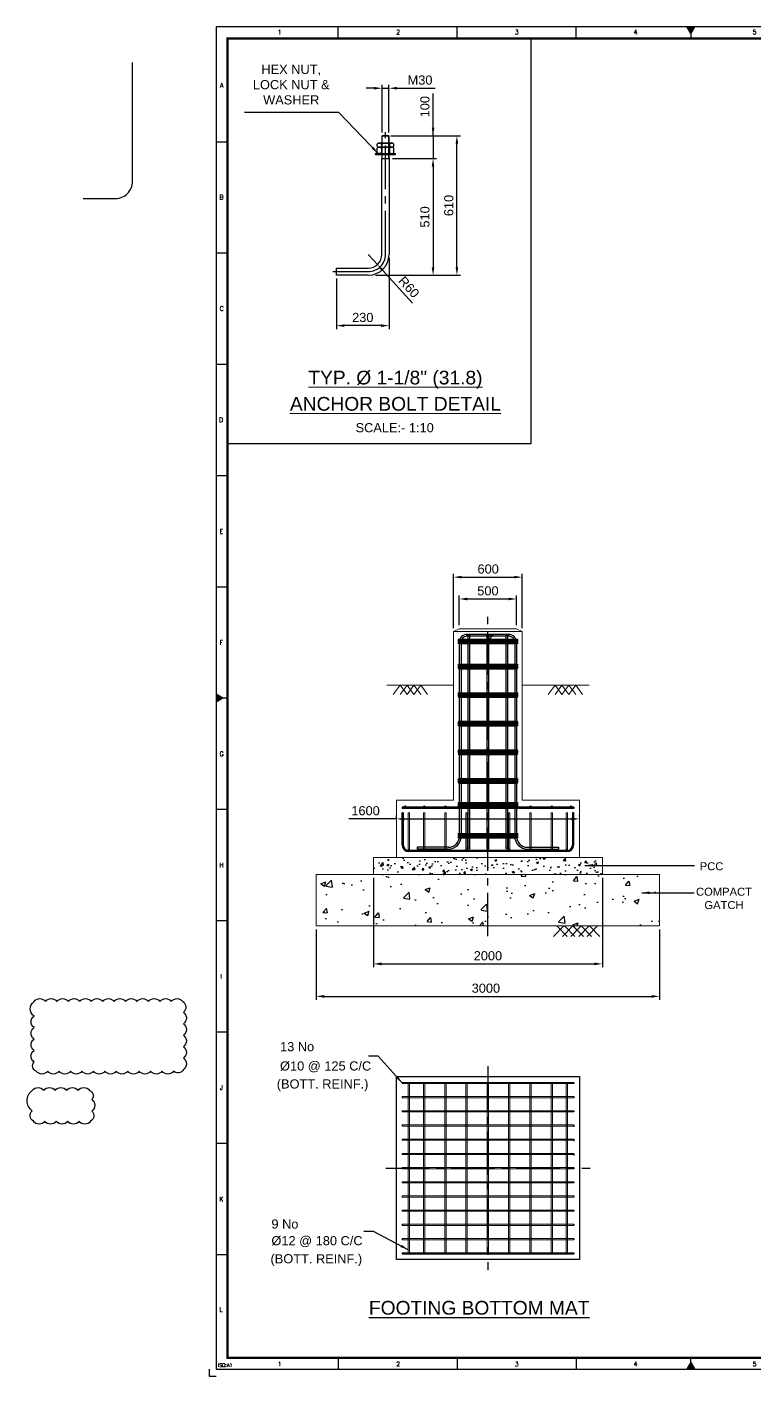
# Model space of a CAD drawing. Header units: millimetres. Extents: x -1055 to 11244, y -20673 to 2560.
# Drawn here: x 855 to 1173, y 1149 to 1739 of the extents above; entities that cross this region are included whole.
import ezdxf
from ezdxf.enums import TextEntityAlignment as Align

# ---------------------------------------------------------------- set-up
doc = ezdxf.new("R2010")
doc.units = ezdxf.units.MM
doc.linetypes.add('CENTER2', pattern=[28.575, 19.05, -3.175, 3.175, -3.175])
doc.layers.add('BORDER', color=6, linetype='Continuous')
doc.layers.add('TEXT', color=7, linetype='Continuous', lineweight=13)
doc.styles.add('ROMANS', font='romans.shx', dxfattribs={"width": 0.8})
doc.styles.get("Standard").update_dxf_attribs({"font": 'arial.ttf'})
doc.styles.add('STYLE2', font='arial.ttf', dxfattribs={"width": 1.1})
doc.dimstyles.new('ISO-25', dxfattribs={"dimtxt": 4, "dimasz": 3.5, "dimexe": 1.5, "dimexo": 1.5, "dimgap": 1.5, "dimtad": 1, "dimtxsty": 'Standard', "dimcen": 0, "dimadec": 0, "dimazin": 0, "dimtfac": 1, "dimtmove": 0, "dimatfit": 3, "dimfxl": 1, "dimarcsym": 0})

# ---------------------------------------------------------------- blocks, each defined once
blk = doc.blocks.new('*D27738')
at = {"color": 0, "lineweight": -2}
for p, q in [((1043.84, 1477.17), (1043.84, 1490.17)), ((1047.34, 1488.67), (1065.34, 1488.67)), ((1068.84, 1477.17), (1068.84, 1490.17))]:
    blk.add_line(p, q, dxfattribs=at)
at = {"color": 0}
for points in [[(1047.34, 1489.25), (1047.34, 1488.09), (1043.84, 1488.67)], [(1065.34, 1488.09), (1065.34, 1489.25), (1068.84, 1488.67)]]:
    blk.add_solid(points, dxfattribs=at)
at = {"layer": 'Defpoints', "color": 0}
for p in [(1068.84, 1488.67), (1043.84, 1475.67), (1068.84, 1475.67)]:
    blk.add_point(p, dxfattribs=at)
at = {"color": 0, "insert": (1056.34, 1492.21), "char_height": 4, "attachment_point": 5}
blk.add_mtext('500', dxfattribs=at)
blk = doc.blocks.new('*D27739')
at = {"color": 0, "lineweight": -2}
for p, q in [((1016.34, 1392.49), (995.59, 1392.49)), ((1016.34, 1393.01), (1016.34, 1393.99)), ((1019.84, 1392.49), (1092.84, 1392.49)), ((1096.34, 1393.57), (1096.34, 1393.99))]:
    blk.add_line(p, q, dxfattribs=at)
at = {"color": 0}
for points in [[(1019.84, 1393.08), (1019.84, 1391.91), (1016.34, 1392.49)], [(1092.84, 1391.91), (1092.84, 1393.08), (1096.34, 1392.49)]]:
    blk.add_solid(points, dxfattribs=at)
at = {"layer": 'Defpoints', "color": 0}
for p in [(1096.34, 1392.49), (1016.34, 1391.51), (1096.34, 1392.07)]:
    blk.add_point(p, dxfattribs=at)
at = {"color": 0, "insert": (1002.87, 1396.04), "char_height": 4, "attachment_point": 5}
blk.add_mtext('1600', dxfattribs=at)
blk = doc.blocks.new('*D27740')
at = {"color": 0, "lineweight": -2}
for p, q in [((981.34, 1344.17), (981.34, 1313.38)), ((1131.34, 1344.17), (1131.34, 1313.38)), ((984.84, 1314.88), (1127.84, 1314.88))]:
    blk.add_line(p, q, dxfattribs=at)
at = {"color": 0}
for points in [[(984.84, 1315.47), (984.84, 1314.3), (981.34, 1314.88)], [(1127.84, 1314.3), (1127.84, 1315.47), (1131.34, 1314.88)]]:
    blk.add_solid(points, dxfattribs=at)
at = {"layer": 'Defpoints', "color": 0}
for p in [(981.34, 1345.67), (1131.34, 1345.67), (1131.34, 1314.88)]:
    blk.add_point(p, dxfattribs=at)
at = {"color": 0, "insert": (1055.46, 1318.43), "char_height": 4, "attachment_point": 5}
blk.add_mtext('3000', dxfattribs=at)
blk = doc.blocks.new('*D27741')
at = {"color": 0, "lineweight": -2}
for p, q in [((1006.34, 1366.67), (1006.34, 1327.58)), ((1106.34, 1366.67), (1106.34, 1327.58)), ((1009.84, 1329.08), (1102.84, 1329.08))]:
    blk.add_line(p, q, dxfattribs=at)
at = {"color": 0}
for points in [[(1009.84, 1329.67), (1009.84, 1328.5), (1006.34, 1329.08)], [(1102.84, 1328.5), (1102.84, 1329.67), (1106.34, 1329.08)]]:
    blk.add_solid(points, dxfattribs=at)
at = {"layer": 'Defpoints', "color": 0}
for p in [(1006.34, 1368.17), (1106.34, 1368.17), (1106.34, 1329.08)]:
    blk.add_point(p, dxfattribs=at)
at = {"color": 0, "insert": (1056.34, 1332.62), "char_height": 4, "attachment_point": 5}
blk.add_mtext('2000', dxfattribs=at)
blk = doc.blocks.new('*D27742')
at = {"color": 0, "lineweight": -2}
for p, q in [((1041.34, 1475.92), (1041.34, 1499.73)), ((1071.34, 1475.94), (1071.34, 1499.73)), ((1044.84, 1498.23), (1067.84, 1498.23))]:
    blk.add_line(p, q, dxfattribs=at)
at = {"color": 0}
for points in [[(1044.84, 1498.81), (1044.84, 1497.65), (1041.34, 1498.23)], [(1067.84, 1497.65), (1067.84, 1498.81), (1071.34, 1498.23)]]:
    blk.add_solid(points, dxfattribs=at)
at = {"layer": 'Defpoints', "color": 0}
for p in [(1071.34, 1498.23), (1041.34, 1474.42), (1071.34, 1474.44)]:
    blk.add_point(p, dxfattribs=at)
at = {"color": 0, "insert": (1056.45, 1501.77), "char_height": 4, "attachment_point": 5}
blk.add_mtext('600', dxfattribs=at)
blk = doc.blocks.new('A1B')
at = {"layer": 'BORDER', "color": 1}
for p, q in [((56.44, 585), (56.44, 590)), ((56.44, 585), (56.44, 590)), ((108.38, 585), (108.38, 590)), ((108.38, 585), (108.38, 590)), ((160.31, 585), (160.31, 590)), ((160.31, 585), (160.31, 590)), ((3, 539.83), (8, 539.83)), ((3, 491.17), (8, 491.17)), ((3, 442.5), (8, 442.5)), ((3, 393.84), (8, 393.84)), ((3, 345.17), (8, 345.17)), ((3, 247.84), (8, 247.84)), ((3, 199.17), (8, 199.17)), ((3, 150.51), (8, 150.51)), ((3, 101.84), (8, 101.84)), ((3, 53.17), (8, 53.17)), ((56.44, 8), (56.44, 3)), ((108.38, 8), (108.38, 3)), ((160.31, 8), (160.31, 3))]:
    blk.add_line(p, q, dxfattribs=at)
at = {"layer": 'BORDER'}
for p, q in [((210.5, 587), (208.77, 590)), ((210.5, 590), (210.5, 585)), ((210.5, 587), (212.23, 590)), ((210.5, 588), (210.5, 585)), ((210.5, 588), (210.5, 585)), ((6, 296.5), (3, 298.23)), ((8, 296.5), (3, 296.5)), ((6, 296.5), (3, 294.77)), ((210.5, 6), (208.77, 3)), ((210.5, 5), (210.5, 8)), ((210.5, 5), (210.5, 8)), ((210.5, 3), (210.5, 8)), ((210.5, 6), (212.23, 3))]:
    blk.add_line(p, q, dxfattribs=at)
blk.add_lwpolyline([(837, 3), (837, 590), (3, 590), (3, 3)], close=True, dxfattribs=at)
at = {"layer": 'BORDER', "const_width": 1}
blk.add_lwpolyline([(8, 8), (832, 8), (832, 585), (8, 585)], close=True, dxfattribs=at)
at = {"layer": 'BORDER', "color": 1}
blk.add_lwpolyline([(0, 3), (0, 0), (3, 0)], dxfattribs=at)
at = {"layer": 'BORDER'}
for points in [[(212.23, 590), (208.77, 590), (210.5, 587)], [(3, 298.23), (3, 294.77), (6, 296.5)], [(212.23, 3), (208.77, 3), (210.5, 6)]]:
    blk.add_solid(points, dxfattribs=at)
at = {"layer": 'BORDER', "color": 1, "style": 'ROMANS'}
for s, height, p in [('1', 2, (30.81, 586.75)), ('2', 2, (82.56, 586.75)), ('3', 2, (134.41, 586.75)), ('4', 2, (186.37, 586.75)), ('5', 2, (238.32, 586.75)), ('A', 2, (5.48, 563.52)), ('B', 2, (5.35, 514.55)), ('C', 2, (5.49, 465.84)), ('D', 2, (5.25, 417.17)), ('E', 2, (5.39, 368.4)), ('F', 2, (5.34, 319.81)), ('G', 2, (5.44, 271.07)), ('H', 2, (5.43, 222.46)), ('I', 2, (5.31, 173.82)), ('J', 2, (5.33, 125.23)), ('K', 2, (5.38, 76.36)), ('L', 2, (5.2, 28.07)), ('1', 2, (30.81, 4.25)), ('2', 2, (82.56, 4.25)), ('3', 2, (134.41, 4.25)), ('4', 2, (186.37, 4.25)), ('5', 2, (238.32, 4.25)), ('ISO:A1', 1.5, (7.03, 4))]:
    blk.add_text(s, height=height, dxfattribs=at).set_placement(p, align=Align.CENTER)
blk = doc.blocks.new('*D28646')
at = {"color": 0, "lineweight": -2}
for p, q in [((1032.37, 1691.26), (1032.37, 1709.71)), ((1032.37, 1694.76), (1032.37, 1698.26)), ((1013.93, 1691.26), (1033.87, 1691.26)), ((1032.37, 1691.26), (1032.37, 1681.27)), ((1014.65, 1681.27), (1033.87, 1681.27)), ((1032.37, 1677.77), (1032.37, 1674.27))]:
    blk.add_line(p, q, dxfattribs=at)
at = {"color": 0}
for points in [[(1031.78, 1694.76), (1032.95, 1694.76), (1032.37, 1691.26)], [(1032.95, 1677.77), (1031.78, 1677.77), (1032.37, 1681.27)]]:
    blk.add_solid(points, dxfattribs=at)
at = {"layer": 'Defpoints', "color": 0}
for p in [(1012.43, 1691.26), (1013.15, 1681.27), (1032.37, 1681.27)]:
    blk.add_point(p, dxfattribs=at)
at = {"color": 0, "insert": (1028.82, 1703.99), "char_height": 4, "attachment_point": 5, "rotation": 90}
blk.add_mtext('100', dxfattribs=at)
blk = doc.blocks.new('*D28647')
at = {"color": 0, "lineweight": -2}
for p, q in [((1025.22, 1691.26), (1044.3, 1691.26)), ((1042.8, 1633.77), (1042.8, 1687.76)), ((1007.25, 1630.27), (1044.3, 1630.27))]:
    blk.add_line(p, q, dxfattribs=at)
at = {"color": 0}
for points in [[(1043.38, 1687.76), (1042.21, 1687.76), (1042.8, 1691.26)], [(1042.21, 1633.77), (1043.38, 1633.77), (1042.8, 1630.27)]]:
    blk.add_solid(points, dxfattribs=at)
at = {"layer": 'Defpoints', "color": 0}
for p in [(1023.72, 1691.26), (1042.8, 1691.26), (1005.75, 1630.27)]:
    blk.add_point(p, dxfattribs=at)
at = {"color": 0, "insert": (1039.25, 1660.76), "char_height": 4, "attachment_point": 5, "rotation": 90}
blk.add_mtext('610', dxfattribs=at)
blk = doc.blocks.new('*D28648')
at = {"color": 0, "lineweight": -2}
for p, q in [((1014.65, 1681.27), (1033.87, 1681.27)), ((1032.37, 1677.77), (1032.37, 1633.77)), ((1007.25, 1630.27), (1033.87, 1630.27))]:
    blk.add_line(p, q, dxfattribs=at)
at = {"color": 0}
for points in [[(1032.95, 1677.77), (1031.78, 1677.77), (1032.37, 1681.27)], [(1031.78, 1633.77), (1032.95, 1633.77), (1032.37, 1630.27)]]:
    blk.add_solid(points, dxfattribs=at)
at = {"layer": 'Defpoints', "color": 0}
for p in [(1013.15, 1681.27), (1005.75, 1630.27), (1032.37, 1630.27)]:
    blk.add_point(p, dxfattribs=at)
at = {"color": 0, "insert": (1028.82, 1655.77), "char_height": 4, "attachment_point": 5, "rotation": 90}
blk.add_mtext('510', dxfattribs=at)
blk = doc.blocks.new('*D28649')
at = {"color": 0, "lineweight": -2}
for p, q in [((1006.59, 1712.06), (1003.09, 1712.06)), ((1010.09, 1692.67), (1010.09, 1713.56)), ((1010.09, 1712.06), (1013.09, 1712.06)), ((1013.09, 1692.67), (1013.09, 1713.56)), ((1016.59, 1712.06), (1033.28, 1712.06))]:
    blk.add_line(p, q, dxfattribs=at)
at = {"color": 0}
for points in [[(1006.59, 1711.47), (1006.59, 1712.64), (1010.09, 1712.06)], [(1016.59, 1712.64), (1016.59, 1711.47), (1013.09, 1712.06)]]:
    blk.add_solid(points, dxfattribs=at)
at = {"layer": 'Defpoints', "color": 0}
for p in [(1013.09, 1712.06), (1010.09, 1691.17), (1013.09, 1691.17)]:
    blk.add_point(p, dxfattribs=at)
at = {"color": 0, "insert": (1026.68, 1715.6), "char_height": 4, "attachment_point": 5}
blk.add_mtext('M30', dxfattribs=at)
blk = doc.blocks.new('*D28650')
at = {"color": 0, "lineweight": -2}
for p, q in [((1013.15, 1637.89), (1013.15, 1606.73)), ((990.15, 1628.83), (990.15, 1606.73)), ((1009.65, 1608.23), (993.65, 1608.23))]:
    blk.add_line(p, q, dxfattribs=at)
at = {"color": 0}
for points in [[(993.65, 1608.81), (993.65, 1607.64), (990.15, 1608.23)], [(1009.65, 1607.64), (1009.65, 1608.81), (1013.15, 1608.23)]]:
    blk.add_solid(points, dxfattribs=at)
at = {"layer": 'Defpoints', "color": 0}
for p in [(1013.15, 1639.39), (990.15, 1630.33), (990.15, 1608.23)]:
    blk.add_point(p, dxfattribs=at)
at = {"color": 0, "insert": (1001.65, 1611.77), "char_height": 4, "attachment_point": 5}
blk.add_mtext('230', dxfattribs=at)
blk = doc.blocks.new('*D28651')
at = {"color": 0, "lineweight": -2}
for p, q in [((1004.03, 1639.39), (1008.06, 1634.95)), ((1010.42, 1632.36), (1023.42, 1618.08))]:
    blk.add_line(p, q, dxfattribs=at)
at = {"color": 0}
blk.add_solid([(1010.85, 1632.76), (1009.99, 1631.97), (1008.06, 1634.95)], dxfattribs=at)
at = {"layer": 'Defpoints', "color": 0}
for p in [(1004.03, 1639.39), (1008.06, 1634.95)]:
    blk.add_point(p, dxfattribs=at)
at = {"color": 0, "insert": (1021.81, 1625.1), "char_height": 4, "attachment_point": 5, "rotation": 312.29808}
blk.add_mtext('R60', dxfattribs=at)

msp = doc.modelspace()

# ---------------------------------------------------------------- hatches: boundary and pattern name
h = msp.add_hatch()
h.set_pattern_fill('AR-CONC', color=256, scale=0.05)
h.set_pattern_definition([(50, (899.4356, 1287.506), (9.10923, -0.79695), [0.9525, -10.4775]), (355, (899.436, 1287.506), (-1.76214, 9.55283), [0.762, -8.382]), (100.451, (900.195, 1287.439), (7.34713, 8.75583), [0.8095, -8.9045]), (46.184, (899.436, 1290.046), (13.55395, -2.1021), [1.42875, -15.71625]), (96.6356, (900.565, 1289.87), (11.8702, 12.3713), [1.21425, -13.35675]), (351.184, (899.436, 1290.046), (11.8702, 12.37126), [1.143, -12.573]), (21, (900.7056, 1289.411), (7.58074, -5.11328), [0.9525, -10.4775]), (326, (900.706, 1289.411), (3.0901, 9.2094), [0.762, -8.382]), (71.4514, (901.337, 1288.985), (10.67082, 4.09614), [0.8095, -8.9045]), (37.5, (899.4356, 1287.5058), (0.15443, 4.22775), [0, -8.2804, 0, -8.509, 0, -8.41375]), (7.5, (899.4356, 1287.506), (3.34098, 5.00903), [0, -4.8514, 0, -8.0899, 0, -3.20675]), (327.5, (896.6035, 1287.5058), (6.77953, -0.286437), [0, -3.175, 0, -9.906, 0, -13.1445]), (317.5, (895.3335, 1287.506), (7.40646, 1.27132), [0, -4.1275, 0, -6.5786, 0, -9.3345])])
h.paths.add_polyline_path([(1006.344213, 1375.669372), (1106.344213, 1375.669372), (1106.344213, 1368.169372), (1006.344213, 1368.169372)])
at = {"transparency": 33554687}
h = msp.add_hatch(dxfattribs=at)
h.set_pattern_fill('AR-CONC', color=256, scale=0.125)
h.set_pattern_definition([(50, (30862.94, -4058.627), (22.773084, -1.992386), [2.38125, -26.19375]), (355, (30862.94, -4058.627), (-4.405428, 23.882106), [1.905, -20.955073]), (100.451445, (30864.838, -4058.793), (18.367656, 21.889719), [2.023751, -22.26128]), (46.1842, (30862.94, -4052.277), (33.88488, -5.25529), [3.571875, -39.29063]), (96.63556, (30865.764, -4052.715), (29.675517, 30.928266), [3.035628, -33.39195]), (351.18415, (30862.94, -4052.277), (29.675517, 30.928266), [2.857496, -31.432466]), (21, (30866.115, -4053.864), (18.951799, -12.78315), [2.38125, -26.19375]), (326, (30866.115, -4053.864), (7.725254, 23.023496), [1.905, -20.955]), (71.451445, (30867.694, -4054.93), (26.677052, 10.240346), [2.023751, -22.261242]), (37.5, (30862.94, -4058.627), (0.3860754, 10.5693799), [0, -20.701, 0, -21.2725, 0, -21.034375]), (7.5, (30862.94, -4058.627), (8.352458, 12.522572), [0, -12.1285, 0, -20.22475, 0, -8.016875]), (327.5, (30855.86, -4058.627), (16.9488244, -0.716093), [0, -7.9375, 0, -24.765, 0, -32.86125]), (317.5, (30852.685, -4058.627), (18.516148, 3.1783114), [0, -10.31875, 0, -16.4465, 0, -23.33625])])
h.paths.add_polyline_path([(1131.344213, 1345.669372), (1131.344213, 1368.169372), (1106.344213, 1368.169372), (1056.344213, 1368.169372), (1056.344213, 1345.669372)])
h.paths.add_polyline_path([(1056.344213, 1345.669372), (1056.344213, 1368.169372), (1006.344213, 1368.169372), (981.344213, 1368.169372), (981.344213, 1345.669372)])

# ---------------------------------------------------------------- linework, layer by layer
for p, q in [((1008.01004, 1687.634711), (1008.377803, 1688.051973)), ((1008.01004, 1686.729536), (1008.01004, 1687.634711)), ((1014.800626, 1688.051973), (1008.377803, 1688.051973)), ((1008.377803, 1688.051973), (1009.600844, 1688.051973)), ((1009.600844, 1688.051973), (1008.377803, 1688.051973)), ((1009.875744, 1687.634711), (1009.600844, 1688.051973)), ((1009.875744, 1687.634711), (1010.021342, 1688.051973)), ((1009.875744, 1687.634711), (1009.875744, 1686.729536)), ((1010.021342, 1688.051973), (1013.157086, 1688.051973)), ((1010.193173, 1691.266399), (1010.089214, 1691.172258)), ((1010.089214, 1681.266399), (1010.089214, 1691.172258)), ((1013.089214, 1691.172258), (1010.089214, 1691.172258)), ((1010.193173, 1681.266399), (1010.193173, 1691.266399)), ((1010.193173, 1691.266399), (1012.985255, 1691.266399)), ((1010.193173, 1691.266399), (1012.985255, 1691.266399)), ((1012.985255, 1681.266399), (1012.985255, 1691.266399)), ((1012.985255, 1691.266399), (1013.089214, 1691.172258)), ((1013.089214, 1691.172258), (1013.089214, 1681.266399)), ((1013.302685, 1687.634711), (1013.157086, 1688.051973)), ((1013.302685, 1687.634711), (1013.577584, 1688.051973)), ((1013.302685, 1687.634711), (1013.302685, 1686.729536)), ((1013.577584, 1688.051973), (1014.800626, 1688.051973)), ((1015.168389, 1687.634711), (1014.800626, 1688.051973)), ((1015.168389, 1686.729536), (1015.168389, 1687.634711)), ((1007.255203, 1683.045031), (1007.255203, 1683.463682)), ((1007.255203, 1683.463682), (1015.923225, 1683.463682)), ((1009.600844, 1683.463682), (1007.255203, 1683.463682)), ((1007.255203, 1683.463682), (1009.600844, 1683.463682)), ((1007.255203, 1683.045031), (1015.923225, 1683.045031)), ((1008.01004, 1686.729536), (1008.377803, 1686.312274)), ((1008.01004, 1685.895012), (1008.377803, 1686.312274)), ((1008.01004, 1683.880944), (1008.01004, 1685.895012)), ((1008.01004, 1683.880944), (1008.377803, 1683.463682)), ((1014.800626, 1686.312274), (1008.377803, 1686.312274)), ((1009.600844, 1686.312274), (1008.377803, 1686.312274)), ((1008.377803, 1686.312274), (1009.600844, 1686.312274)), ((1009.875744, 1686.729536), (1009.600844, 1686.312274)), ((1009.875744, 1685.895012), (1009.600844, 1686.312274)), ((1009.875744, 1683.880944), (1009.600844, 1683.463682)), ((1009.875744, 1686.729536), (1010.021342, 1686.312274)), ((1009.875744, 1685.895012), (1010.021342, 1686.312274)), ((1009.875744, 1685.895012), (1009.875744, 1683.880944)), ((1009.875744, 1683.880944), (1010.021342, 1683.463682)), ((1010.021342, 1686.312274), (1013.157086, 1686.312274)), ((1010.021342, 1686.312274), (1013.157086, 1686.312274)), ((1010.021342, 1683.463682), (1013.157086, 1683.463682)), ((1013.302685, 1686.729536), (1013.157086, 1686.312274)), ((1013.302685, 1685.895012), (1013.157086, 1686.312274)), ((1013.302685, 1683.880944), (1013.157086, 1683.463682)), ((1013.302685, 1686.729536), (1013.577584, 1686.312274)), ((1013.302685, 1685.895012), (1013.577584, 1686.312274)), ((1013.302685, 1685.895012), (1013.302685, 1683.880944)), ((1013.302685, 1683.880944), (1013.577584, 1683.463682)), ((1013.577584, 1686.312274), (1014.800626, 1686.312274)), ((1013.577584, 1686.312274), (1014.800626, 1686.312274)), ((1013.577584, 1683.463682), (1014.800626, 1683.463682)), ((1015.168389, 1686.729536), (1014.800626, 1686.312274)), ((1015.168389, 1685.895012), (1014.800626, 1686.312274)), ((1015.168389, 1683.880944), (1014.800626, 1683.463682)), ((1015.168389, 1683.880944), (1015.168389, 1685.895012)), ((1015.923225, 1683.045031), (1015.923225, 1683.463682)), ((1010.026714, 1681.266399), (1013.151714, 1681.266399)), ((1010.026714, 1639.391399), (1010.026714, 1681.266399)), ((1013.151714, 1681.266399), (1013.151714, 1639.391399)), ((990.151714, 1630.266399), (990.151714, 1633.391399)), ((990.151714, 1633.391399), (1004.026714, 1633.391399)), ((1004.026714, 1630.266399), (990.151714, 1630.266399)), ((1043.594213, 1471.169372), (1069.094213, 1471.169372)), ((1043.594213, 1470.669372), (1069.094213, 1470.669372)), ((1043.594213, 1470.669372), (1069.094213, 1470.669372)), ((1043.594213, 1470.169372), (1069.094213, 1470.169372)), ((1043.594213, 1470.169372), (1069.094213, 1470.169372)), ((1043.594213, 1469.669372), (1069.094213, 1469.669372)), ((1043.594213, 1469.669372), (1069.094213, 1469.669372)), ((1043.594213, 1469.169372), (1069.094213, 1469.169372)), ((1043.844213, 1469.869372), (1043.844213, 1384.869372)), ((1044.644213, 1469.869372), (1044.644213, 1384.869372)), ((1065.544213, 1473.169372), (1047.144213, 1473.169372)), ((1047.144213, 1472.369372), (1047.144213, 1473.169372)), ((1065.544213, 1472.369372), (1047.144213, 1472.369372)), ((1047.644213, 1473.169372), (1048.444213, 1473.169372)), ((1047.644213, 1379.669372), (1047.644213, 1472.769372)), ((1048.444213, 1379.669372), (1048.444213, 1472.769372)), ((1055.944213, 1379.669372), (1055.944213, 1473.169372)), ((1055.944213, 1473.169372), (1056.744213, 1473.169372)), ((1055.944213, 1471.169372), (1057.702531, 1473.04309)), ((1056.744213, 1379.669372), (1056.744213, 1473.169372)), ((1056.744213, 1470.85279), (1058.285895, 1472.495654)), ((1064.244213, 1473.169372), (1065.044213, 1473.169372)), ((1064.244213, 1379.669372), (1064.244213, 1472.769372)), ((1065.044213, 1379.669372), (1065.044213, 1472.769372)), ((1065.544213, 1473.169372), (1065.544213, 1472.369372)), ((1068.044213, 1469.869372), (1068.044213, 1384.869372)), ((1068.844213, 1469.869372), (1068.844213, 1384.869372)), ((1043.594213, 1460.169372), (1069.094213, 1460.169372)), ((1043.594213, 1459.669372), (1069.094213, 1459.669372)), ((1043.594213, 1459.669372), (1069.094213, 1459.669372)), ((1043.594213, 1459.169372), (1069.094213, 1459.169372)), ((1043.594213, 1459.169372), (1069.094213, 1459.169372)), ((1043.594213, 1458.669372), (1069.094213, 1458.669372)), ((1043.594213, 1458.669372), (1069.094213, 1458.669372)), ((1043.594213, 1458.169372), (1069.094213, 1458.169372)), ((1043.594213, 1447.669372), (1069.094213, 1447.669372)), ((1043.594213, 1447.169372), (1069.094213, 1447.169372)), ((1043.594213, 1447.169372), (1069.094213, 1447.169372)), ((1043.594213, 1446.669372), (1069.094213, 1446.669372)), ((1043.594213, 1446.669372), (1069.094213, 1446.669372)), ((1043.594213, 1446.169372), (1069.094213, 1446.169372)), ((1043.594213, 1446.169372), (1069.094213, 1446.169372)), ((1043.594213, 1445.669372), (1069.094213, 1445.669372)), ((1043.594213, 1435.169372), (1069.094213, 1435.169372)), ((1043.594213, 1434.669372), (1069.094213, 1434.669372)), ((1043.594213, 1434.669372), (1069.094213, 1434.669372)), ((1043.594213, 1434.169372), (1069.094213, 1434.169372)), ((1043.594213, 1434.169372), (1069.094213, 1434.169372)), ((1043.594213, 1433.669372), (1069.094213, 1433.669372)), ((1043.594213, 1433.669372), (1069.094213, 1433.669372)), ((1043.594213, 1433.169372), (1069.094213, 1433.169372)), ((1043.594213, 1422.669372), (1069.094213, 1422.669372)), ((1043.594213, 1422.169372), (1069.094213, 1422.169372)), ((1043.594213, 1422.169372), (1069.094213, 1422.169372)), ((1043.594213, 1421.669372), (1069.094213, 1421.669372)), ((1043.594213, 1421.669372), (1069.094213, 1421.669372)), ((1043.594213, 1421.169372), (1069.094213, 1421.169372)), ((1043.594213, 1421.169372), (1069.094213, 1421.169372)), ((1043.594213, 1420.669372), (1069.094213, 1420.669372)), ((1043.594213, 1410.169372), (1069.094213, 1410.169372)), ((1043.594213, 1409.669372), (1069.094213, 1409.669372)), ((1043.594213, 1409.669372), (1069.094213, 1409.669372)), ((1043.594213, 1409.169372), (1069.094213, 1409.169372)), ((1043.594213, 1409.169372), (1069.094213, 1409.169372)), ((1043.594213, 1408.669372), (1069.094213, 1408.669372)), ((1043.594213, 1408.669372), (1069.094213, 1408.669372)), ((1043.594213, 1408.169372), (1069.094213, 1408.169372)), ((1043.594213, 1399.669372), (1069.094213, 1399.669372)), ((1043.594213, 1399.169372), (1069.094213, 1399.169372)), ((1043.594213, 1399.169372), (1069.094213, 1399.169372)), ((1043.594213, 1398.669372), (1069.094213, 1398.669372)), ((1043.594213, 1398.669372), (1069.094213, 1398.669372)), ((1018.844213, 1397.569372), (1018.844213, 1397.069372)), ((1043.594213, 1398.169372), (1069.094213, 1398.169372)), ((1043.594213, 1398.169372), (1069.094213, 1398.169372)), ((1043.594213, 1397.669372), (1069.094213, 1397.669372)), ((1093.844213, 1397.569372), (1093.844213, 1397.069372)), ((1043.594213, 1386.169372), (1069.094213, 1386.169372)), ((1043.594213, 1385.669372), (1069.094213, 1385.669372)), ((1043.594213, 1385.669372), (1069.094213, 1385.669372)), ((1043.594213, 1385.169372), (1069.094213, 1385.169372)), ((1043.594213, 1385.169372), (1069.094213, 1385.169372)), ((1043.594213, 1384.669372), (1069.094213, 1384.669372)), ((1043.594213, 1384.669372), (1069.094213, 1384.669372)), ((1043.594213, 1384.169372), (1069.094213, 1384.169372)), ((1039.044213, 1380.069372), (1025.444213, 1380.069372)), ((1025.444213, 1380.069372), (1025.444213, 1379.269372)), ((1039.044213, 1379.269372), (1025.444213, 1379.269372)), ((1073.644213, 1380.069372), (1087.244213, 1380.069372)), ((1073.644213, 1379.269372), (1087.244213, 1379.269372)), ((1087.244213, 1380.069372), (1087.244213, 1379.269372)), ((1089.508364, 1345.669372), (1084.964866, 1341.125874)), ((1086.425036, 1345.669372), (1090.968534, 1341.125874)), ((1093.418926, 1345.669372), (1088.875428, 1341.125874)), ((1089.846778, 1345.669372), (1094.390276, 1341.125874)), ((1097.066278, 1345.669372), (1092.52278, 1341.125874)), ((1093.49413, 1345.669372), (1098.037628, 1341.125874)), ((1100.638426, 1345.669372), (1096.094928, 1341.125874)), ((1097.066278, 1345.669372), (1101.609776, 1341.125874)), ((1104.285778, 1345.669372), (1099.74228, 1341.125874)), ((1100.713629, 1345.669372), (1105.257128, 1341.125874)), ((1018.844213, 1277.262809), (1018.844213, 1276.762809)), ((1093.844213, 1277.262809), (1093.844213, 1276.762809)), ((1018.844213, 1271.054476), (1018.844213, 1270.554476)), ((1093.844213, 1271.054476), (1093.844213, 1270.554476)), ((1093.844213, 1271.012809), (1093.844213, 1270.554476)), ((1018.844213, 1264.846142), (1018.844213, 1264.346142)), ((1093.844213, 1264.846142), (1093.844213, 1264.346142)), ((1093.844213, 1264.762809), (1093.844213, 1264.346142)), ((1018.844213, 1258.637809), (1018.844213, 1258.137809)), ((1093.844213, 1258.637809), (1093.844213, 1257.762809)), ((1093.844213, 1258.512809), (1093.844213, 1257.762809)), ((1018.844213, 1252.429476), (1018.844213, 1251.929476)), ((1093.844213, 1252.429476), (1093.844213, 1251.512809)), ((1093.844213, 1252.262809), (1093.844213, 1251.512809)), ((1018.844213, 1246.221142), (1018.844213, 1245.721142)), ((1093.844213, 1246.221142), (1093.844213, 1245.262809)), ((1093.844213, 1246.012809), (1093.844213, 1245.262809)), ((1018.844213, 1240.012809), (1018.844213, 1239.512809)), ((1093.844213, 1240.012809), (1093.844213, 1239.512809)), ((1018.844213, 1233.804476), (1018.844213, 1233.304476)), ((1093.844213, 1233.804476), (1093.844213, 1233.304476)), ((1018.844213, 1227.596142), (1018.844213, 1227.096142)), ((1093.844213, 1227.596142), (1093.844213, 1227.096142)), ((1018.844213, 1221.387809), (1018.844213, 1220.887809)), ((1093.844213, 1221.387809), (1093.844213, 1220.887809)), ((1018.844213, 1215.179476), (1018.844213, 1214.679476)), ((1093.844213, 1215.179476), (1093.844213, 1214.679476)), ((1018.844213, 1208.971142), (1018.844213, 1208.471142)), ((1093.844213, 1208.971142), (1093.844213, 1208.471142)), ((1018.844213, 1202.762809), (1018.844213, 1202.262809)), ((1093.844213, 1202.762809), (1093.844213, 1202.262809))]:
    msp.add_line(p, q)
at = {"color": 3, "linetype": 'CENTER2'}
for p, q in [((1011.589214, 1639.391399), (1011.589214, 1692.828899)), ((988.589214, 1631.828899), (1004.026714, 1631.828899)), ((1056.344213, 1341.172295), (1056.344213, 1481.219372)), ((1056.344213, 1284.416736), (1056.344213, 1195.108881)), ((1011.690286, 1239.762809), (1100.998141, 1239.762809))]:
    msp.add_line(p, q, dxfattribs=at)
at = {"color": 50, "lineweight": 0}
for p, q in [((1041.344213, 1474.419372), (1043.844213, 1475.669372)), ((1043.844213, 1475.669372), (1068.844213, 1475.669372)), ((1071.344213, 1474.444372), (1068.844213, 1475.669372)), ((1041.344213, 1400.669372), (1041.344213, 1474.419372)), ((1041.344213, 1474.419372), (1071.344213, 1474.419372)), ((1071.344213, 1474.444372), (1071.344213, 1400.669372)), ((1016.344213, 1375.669372), (1016.344213, 1400.669372)), ((1041.344213, 1400.669372), (1016.344213, 1400.669372)), ((1071.344213, 1400.669372), (1096.344213, 1400.669372)), ((1096.344213, 1375.669372), (1096.344213, 1400.669372)), ((1006.344213, 1368.169372), (1006.344213, 1375.669372)), ((1006.344213, 1375.669372), (1106.344213, 1375.669372)), ((1106.344213, 1375.669372), (1106.344213, 1368.169372)), ((981.344213, 1345.669372), (981.344213, 1368.169372)), ((981.344213, 1368.169372), (1006.344213, 1368.169372)), ((1006.344213, 1368.169372), (1106.344213, 1368.169372)), ((1106.344213, 1368.169372), (1131.344213, 1368.169372)), ((1131.344213, 1368.169372), (1131.344213, 1345.669372)), ((1131.344213, 1345.669372), (981.344213, 1345.669372))]:
    msp.add_line(p, q, dxfattribs=at)
at = {"color": 252, "lineweight": 0}
for p, q in [((1041.344213, 1450.919766), (1012.116767, 1450.919766)), ((1014.995989, 1446.919766), (1017.995989, 1450.919766)), ((1017.995989, 1450.919766), (1020.995989, 1446.919766)), ((1017.995989, 1446.919766), (1020.995989, 1450.919766)), ((1020.995989, 1446.919766), (1023.995989, 1450.919766)), ((1020.995989, 1450.919766), (1023.995989, 1446.919766)), ((1023.995989, 1450.919766), (1026.995989, 1446.919766)), ((1023.995989, 1446.919766), (1026.995989, 1450.919766)), ((1026.995989, 1450.919766), (1029.995989, 1446.919766)), ((1071.344213, 1450.919766), (1100.571659, 1450.919766)), ((1085.692437, 1450.919766), (1082.692437, 1446.919766)), ((1088.692437, 1450.919766), (1085.692437, 1446.919766)), ((1088.692437, 1446.919766), (1085.692437, 1450.919766)), ((1091.692437, 1446.919766), (1088.692437, 1450.919766)), ((1091.692437, 1450.919766), (1088.692437, 1446.919766)), ((1094.692437, 1450.919766), (1091.692437, 1446.919766)), ((1094.692437, 1446.919766), (1091.692437, 1450.919766)), ((1097.692437, 1446.919766), (1094.692437, 1450.919766))]:
    msp.add_line(p, q, dxfattribs=at)
at = {"color": 4}
for p, q in [((1093.844213, 1397.569372), (1018.844213, 1397.569372)), ((1093.844213, 1397.069372), (1018.844213, 1397.069372))]:
    msp.add_line(p, q, dxfattribs=at)
at = {"color": 5}
for p, q in [((1018.844213, 1381.169372), (1018.844213, 1395.169372)), ((1019.344213, 1395.169372), (1018.844213, 1395.169372)), ((1019.344213, 1395.169372), (1019.344213, 1381.169372)), ((1093.344213, 1395.169372), (1093.344213, 1381.169372)), ((1093.844213, 1395.169372), (1093.344213, 1395.169372)), ((1093.844213, 1381.169372), (1093.844213, 1395.169372)), ((1090.844213, 1378.669372), (1021.844213, 1378.669372)), ((1090.844213, 1378.169372), (1021.844213, 1378.169372))]:
    msp.add_line(p, q, dxfattribs=at)
at = {"color": 113, "lineweight": 0}
for p, q in [((1021.544213, 1378.969372), (1021.544213, 1395.169372)), ((1021.544213, 1395.169372), (1022.144213, 1395.169372)), ((1022.144213, 1378.969372), (1022.144213, 1395.169372)), ((1028.144213, 1378.969372), (1028.144213, 1395.169372)), ((1028.144213, 1395.169372), (1028.744213, 1395.169372)), ((1028.744213, 1378.969372), (1028.744213, 1395.169372)), ((1037.444213, 1378.969372), (1037.444213, 1395.169372)), ((1037.444213, 1395.169372), (1038.044213, 1395.169372)), ((1038.044213, 1378.969372), (1038.044213, 1395.169372)), ((1046.744213, 1378.969372), (1046.744213, 1395.169372)), ((1046.744213, 1395.169372), (1047.344213, 1395.169372)), ((1047.344213, 1378.969372), (1047.344213, 1395.169372)), ((1065.344213, 1378.969372), (1065.344213, 1395.169372)), ((1065.344213, 1395.169372), (1065.944213, 1395.169372)), ((1065.944213, 1378.969372), (1065.944213, 1395.169372)), ((1074.644213, 1378.969372), (1074.644213, 1395.169372)), ((1074.644213, 1395.169372), (1075.244213, 1395.169372)), ((1075.244213, 1378.969372), (1075.244213, 1395.169372)), ((1083.944213, 1378.969372), (1083.944213, 1395.169372)), ((1083.944213, 1395.169372), (1084.544213, 1395.169372)), ((1084.544213, 1378.969372), (1084.544213, 1395.169372)), ((1090.544213, 1378.969372), (1090.544213, 1395.169372)), ((1090.544213, 1395.169372), (1091.144213, 1395.169372)), ((1091.144213, 1378.969372), (1091.144213, 1395.169372)), ((1018.844213, 1390.669372), (1018.844213, 1390.169372)), ((1093.844213, 1390.169372), (1093.844213, 1390.669372)), ((1018.844213, 1384.419372), (1018.844213, 1383.919372)), ((1093.844213, 1383.919372), (1093.844213, 1384.419372)), ((1018.844213, 1277.262809), (1093.844213, 1277.262809)), ((1018.844213, 1276.762809), (1093.844213, 1276.762809)), ((1021.544213, 1202.262809), (1021.544213, 1277.262809)), ((1022.144213, 1202.262809), (1022.144213, 1277.262809)), ((1028.144213, 1202.262809), (1028.144213, 1277.262809)), ((1028.744213, 1202.262809), (1028.744213, 1277.262809)), ((1037.444213, 1202.262809), (1037.444213, 1277.262809)), ((1038.044213, 1202.262809), (1038.044213, 1277.262809)), ((1046.744213, 1202.262809), (1046.744213, 1277.262809)), ((1047.344213, 1202.262809), (1047.344213, 1277.262809)), ((1056.044213, 1202.262809), (1056.044213, 1277.262809)), ((1056.644213, 1202.262809), (1056.644213, 1277.262809)), ((1065.344213, 1202.262809), (1065.344213, 1277.262809)), ((1065.944213, 1202.262809), (1065.944213, 1277.262809)), ((1074.644213, 1202.262809), (1074.644213, 1277.262809)), ((1075.244213, 1202.262809), (1075.244213, 1277.262809)), ((1083.944213, 1202.262809), (1083.944213, 1277.262809)), ((1084.544213, 1202.262809), (1084.544213, 1277.262809)), ((1090.544213, 1202.262809), (1090.544213, 1277.262809)), ((1091.144213, 1202.262809), (1091.144213, 1277.262809)), ((1018.844213, 1271.054476), (1093.844213, 1271.054476)), ((1018.844213, 1270.554476), (1093.844213, 1270.554476)), ((1018.844213, 1264.846142), (1093.844213, 1264.846142)), ((1018.844213, 1264.346142), (1093.844213, 1264.346142)), ((1018.844213, 1258.637809), (1093.844213, 1258.637809)), ((1018.844213, 1258.137809), (1093.844213, 1258.137809)), ((1018.844213, 1252.429476), (1093.844213, 1252.429476)), ((1018.844213, 1251.929476), (1093.844213, 1251.929476)), ((1018.844213, 1246.221142), (1093.844213, 1246.221142)), ((1018.844213, 1245.721142), (1093.844213, 1245.721142)), ((1018.844213, 1240.012809), (1093.844213, 1240.012809)), ((1018.844213, 1239.512809), (1093.844213, 1239.512809)), ((1018.844213, 1233.804476), (1093.844213, 1233.804476)), ((1018.844213, 1233.304476), (1093.844213, 1233.304476)), ((1018.844213, 1227.596142), (1093.844213, 1227.596142)), ((1018.844213, 1227.096142), (1093.844213, 1227.096142)), ((1018.844213, 1221.387809), (1093.844213, 1221.387809)), ((1018.844213, 1220.887809), (1093.844213, 1220.887809)), ((1018.844213, 1215.179476), (1093.844213, 1215.179476)), ((1018.844213, 1214.679476), (1093.844213, 1214.679476)), ((1018.844213, 1208.971142), (1093.844213, 1208.971142)), ((1018.844213, 1208.471142), (1093.844213, 1208.471142)), ((1018.844213, 1202.762809), (1093.844213, 1202.762809))]:
    msp.add_line(p, q, dxfattribs=at)
at = {"color": 1}
msp.add_line((1018.844213, 1202.262809), (1093.844213, 1202.262809), dxfattribs=at)
for points in [[(942.531339, 1733.838959), (1075.117349, 1733.838959), (1075.117349, 1556.565297), (942.531339, 1556.565297)], [(1096.344213, 1199.762809), (1016.344213, 1199.762809), (1016.344213, 1279.762809), (1096.344213, 1279.762809)]]:
    msp.add_lwpolyline(points, close=True)
msp.add_lwpolyline([(879.520932, 1663.772622), (893.520932, 1663.772622, 0.4142135624), (901.020932, 1671.272622), (901.020932, 1723.272622)], format="xyb")
at = {"color": 3, "linetype": 'CENTER2'}
msp.add_lwpolyline([(990.151714, 1630.328544), (990.151714, 1630.328899)], dxfattribs=at)
at = {"color": 1}
for points in [[(857.992753, 1312.604008, -0.5206), (862.992753, 1312.604008, -0.5206), (867.992753, 1312.604008, -0.5206), (872.992753, 1312.604008, -0.5206), (877.992753, 1312.604008, -0.5206), (882.992753, 1312.604008, -0.5206), (887.992753, 1312.604008, -0.5206), (892.992753, 1312.604008, -0.5206), (897.992753, 1312.604008, -0.5206), (902.992753, 1312.604008, -0.5206), (907.992753, 1312.604008, -0.5206), (912.992753, 1312.604008, -0.5206), (917.992753, 1312.604008, -0.5206), (922.992753, 1312.604008, -0.5206), (923.26881, 1307.880066, -0.5206), (923.26881, 1302.880066, -0.5206), (923.26881, 1297.880066, -0.5206), (923.26881, 1292.880066, -0.5206), (923.26881, 1287.880066, -0.5206), (923.26881, 1282.880066, -0.5206), (918.957577, 1282.191299, -0.5206), (913.957577, 1282.191299, -0.5206), (908.957577, 1282.191299, -0.5206), (903.957577, 1282.191299, -0.5206), (898.957577, 1282.191299, -0.5206), (893.957577, 1282.191299, -0.5206), (888.957577, 1282.191299, -0.5206), (883.957577, 1282.191299, -0.5206), (878.957577, 1282.191299, -0.5206), (873.957577, 1282.191299, -0.5206), (868.957577, 1282.191299, -0.5206), (863.957577, 1282.191299, -0.5206), (858.957577, 1282.191299, -0.5206), (857.992753, 1286.226474, -0.5206), (857.992753, 1291.226474, -0.5206), (857.992753, 1296.226474, -0.5206), (857.992753, 1301.226474, -0.5206), (857.992753, 1306.226474, -0.5206), (857.992753, 1312.604008, -0.5206)], [(857.238857, 1273.710791, -0.5206), (862.238857, 1273.710791, -0.5206), (867.238857, 1273.710791, -0.5206), (872.238857, 1273.710791, -0.5206), (877.238857, 1273.710791, -0.5206), (882.238857, 1273.710791, -0.5206), (883.268837, 1269.740771, -0.5206), (883.268837, 1264.740771, -0.5206), (882.7082, 1260.301407, -0.5206), (877.7082, 1260.301407, -0.5206), (872.7082, 1260.301407, -0.5206), (867.7082, 1260.301407, -0.5206), (862.7082, 1260.301407, -0.5206), (857.7082, 1260.301407, -0.5206), (857.238857, 1264.832064, -0.5206), (857.238857, 1273.710791, -0.5206)]]:
    msp.add_lwpolyline(points, format="xyb", close=True, dxfattribs=at)
for centre, radius in [((1043.594213, 1470.919372), 0.25), ((1043.594213, 1470.419372), 0.25), ((1043.594213, 1469.919372), 0.25), ((1043.594213, 1469.419372), 0.25), ((1048.044213, 1472.769372), 0.4), ((1057.994213, 1472.769372), 0.4), ((1064.644213, 1472.769372), 0.4), ((1069.094213, 1470.919372), 0.25), ((1069.094213, 1470.419372), 0.25), ((1069.094213, 1469.919372), 0.25), ((1069.094213, 1469.419372), 0.25), ((1043.594213, 1459.919372), 0.25), ((1043.594213, 1459.419372), 0.25), ((1043.594213, 1458.919372), 0.25), ((1043.594213, 1458.419372), 0.25), ((1069.094213, 1459.919372), 0.25), ((1069.094213, 1459.419372), 0.25), ((1069.094213, 1458.919372), 0.25), ((1069.094213, 1458.419372), 0.25), ((1043.594213, 1447.419372), 0.25), ((1043.594213, 1446.919372), 0.25), ((1043.594213, 1446.419372), 0.25), ((1043.594213, 1445.919372), 0.25), ((1069.094213, 1447.419372), 0.25), ((1069.094213, 1446.919372), 0.25), ((1069.094213, 1446.419372), 0.25), ((1069.094213, 1445.919372), 0.25), ((1043.594213, 1434.919372), 0.25), ((1043.594213, 1434.419372), 0.25), ((1043.594213, 1433.919372), 0.25), ((1069.094213, 1434.919372), 0.25), ((1069.094213, 1434.419372), 0.25), ((1069.094213, 1433.919372), 0.25), ((1043.594213, 1433.419372), 0.25), ((1069.094213, 1433.419372), 0.25), ((1043.594213, 1422.419372), 0.25), ((1043.594213, 1421.919372), 0.25), ((1069.094213, 1422.419372), 0.25), ((1069.094213, 1421.919372), 0.25), ((1043.594213, 1421.419372), 0.25), ((1043.594213, 1420.919372), 0.25), ((1069.094213, 1421.419372), 0.25), ((1069.094213, 1420.919372), 0.25), ((1043.594213, 1409.919372), 0.25), ((1069.094213, 1409.919372), 0.25), ((1043.594213, 1409.419372), 0.25), ((1043.594213, 1408.919372), 0.25), ((1043.594213, 1408.419372), 0.25), ((1069.094213, 1409.419372), 0.25), ((1069.094213, 1408.919372), 0.25), ((1069.094213, 1408.419372), 0.25), ((1043.594213, 1399.419372), 0.25), ((1043.594213, 1398.919372), 0.25), ((1043.594213, 1398.419372), 0.25), ((1069.094213, 1399.419372), 0.25), ((1069.094213, 1398.919372), 0.25), ((1069.094213, 1398.419372), 0.25), ((1043.594213, 1397.919372), 0.25), ((1069.094213, 1397.919372), 0.25), ((1043.594213, 1385.919372), 0.25), ((1043.594213, 1385.419372), 0.25), ((1043.594213, 1384.919372), 0.25), ((1043.594213, 1384.419372), 0.25), ((1069.094213, 1385.919372), 0.25), ((1069.094213, 1385.419372), 0.25), ((1069.094213, 1384.919372), 0.25), ((1069.094213, 1384.419372), 0.25), ((1048.044213, 1379.669372), 0.4), ((1056.344213, 1379.669372), 0.4), ((1064.644213, 1379.669372), 0.4)]:
    msp.add_circle(centre, radius)
at = {"color": 6, "lineweight": 0}
for centre in [(1020.144213, 1397.869372), (1028.444213, 1397.869372), (1037.744213, 1397.869372), (1047.044213, 1397.869372), (1056.344213, 1397.869372), (1065.644213, 1397.869372), (1074.944213, 1397.869372), (1084.244213, 1397.869372), (1092.544213, 1397.869372)]:
    msp.add_circle(centre, 0.3, dxfattribs=at)
at = {"color": 113, "lineweight": 0}
for centre in [(1021.844213, 1378.969372), (1028.444213, 1378.969372), (1037.744213, 1378.969372), (1047.044213, 1378.969372), (1056.344213, 1378.969372), (1065.644213, 1378.969372), (1074.944213, 1378.969372), (1084.244213, 1378.969372), (1090.844213, 1378.969372)]:
    msp.add_circle(centre, 0.3, dxfattribs=at)
for centre, radius, start, end in [((1004.026714, 1639.391399), 6, 270, 0), ((1004.026714, 1639.391399), 9.125, 270, 0), ((1047.144213, 1469.869372), 3.3, 90, 180), ((1047.144213, 1469.869372), 2.5, 90, 180), ((1065.544213, 1469.869372), 3.3, 0, 90), ((1065.544213, 1469.869372), 2.5, 0, 90), ((1039.044213, 1384.869372), 4.8, 270, 0), ((1039.044213, 1384.869372), 5.6, 270, 0), ((1073.644213, 1384.869372), 5.6, 180, 270), ((1073.644213, 1384.869372), 4.8, 180, 270)]:
    msp.add_arc(centre, radius, start, end)
at = {"color": 3, "linetype": 'CENTER2'}
msp.add_arc((1004.026714, 1639.391399), 7.5625, 270, 0, dxfattribs=at)
at = {"color": 5}
for centre, radius, start, end in [((1021.844213, 1381.169372), 3, 180, 270), ((1021.844213, 1381.169372), 2.5, 180, 270), ((1090.844213, 1381.169372), 2.5, 270, 0), ((1090.844213, 1381.169372), 3, 270, 0)]:
    msp.add_arc(centre, radius, start, end, dxfattribs=at)

# ---------------------------------------------------------------- block references
msp.add_blockref('A1B', (934.531339, 1148.838959))

# ---------------------------------------------------------------- texts
at = {"color": 130}
for s, height, p in [('13 No', 4, (965.510616, 1292.878783)), ('%%C10 @ 125 C/C', 4, (965.510616, 1284.455136)), ('(BOTT. REINF.)', 4, (964.076155, 1276.577746)), ('9 No', 4, (961.736533, 1215.316448)), ('%%C12 @ 180 C/C', 4, (961.736533, 1208.023723)), ('(BOTT. REINF.)', 4, (961.334357, 1200.126381)), ('%%UFOOTING BOTTOM MAT', 6, (1004.339098, 1178.687583))]:
    msp.add_text(s, height=height, dxfattribs=at).set_placement(p, align=Align.MIDDLE_LEFT)
at = {"char_height": 4, "attachment_point": 5}
for s, insert in [('HEX NUT,\\PLOCK NUT &\\PWASHER', (970.386831, 1713.599517)), ('SCALE:- 1:10', (1015.598014, 1563.56079))]:
    msp.add_mtext(s, dxfattribs=dict(at, insert=insert))
at = {"color": 130, "char_height": 3.5, "attachment_point": 5}
for s, insert in [('PCC', (1154.066006, 1371.754991)), ('COMPACT\\PGATCH', (1159.501642, 1357.706999))]:
    msp.add_mtext(s, dxfattribs=dict(at, insert=insert))
at = {"layer": 'TEXT', "linetype": 'Continuous', "style": 'STYLE2'}
for s, p in [('%%UTYP. %%C 1-1/8" (31.8)', (1015.920761, 1582.508797)), ('%%UANCHOR BOLT DETAIL', (1015.920761, 1571.028983))]:
    msp.add_text(s, height=6, dxfattribs=at).set_placement(p, align=Align.CENTER)

# ---------------------------------------------------------------- dimensions: what is measured, and where the dimension line sits
dim = msp.add_linear_dim(base=(1013.089214, 1712.057424), p1=(1010.089214, 1691.172258), p2=(1013.089214, 1691.172258), text='M30', dimstyle='ISO-25', override={"dimtxt": 4, "dimdec": 0, "dimlfac": 10})
dim.commit()
dim.dimension.update_dxf_attribs({"geometry": '*D28649', "text_midpoint": (1026.683348, 1715.60108)})
for base, p1, p2, angle, override, picture, middle in [((1032.365872, 1681.266399), (1012.430579, 1691.263225), (1013.151714, 1681.266399), 90, {"dimtxt": 4, "dimdec": 0, "dimlfac": 10}, '*D28646', (1032.365872, 1703.986963)), ((1042.797013, 1691.263225), (1005.745152, 1630.266399), (1023.71816, 1691.263225), 90, {"dimtxt": 4, "dimdec": 0, "dimlfac": 10, "dimtxsty": 'Standard'}, '*D28647', (1042.797013, 1660.764812)), ((1071.344213, 1498.230198), (1041.344213, 1474.419372), (1071.344213, 1474.444372), 180, {"dimtxt": 4, "dimlfac": 20}, '*D27742', (1056.446394, 1498.230198))]:
    dim = msp.add_linear_dim(base=base, p1=p1, p2=p2, angle=angle, dimstyle='ISO-25', override=override)
    dim.commit()
    dim.dimension.update_dxf_attribs({"geometry": picture, "text_midpoint": middle, "dimtype": 160})
dim = msp.add_linear_dim(base=(1032.365872, 1630.266399), p1=(1013.151714, 1681.266399), p2=(1005.745152, 1630.266399), angle=90, dimstyle='ISO-25', override={"dimtxt": 4, "dimdec": 0, "dimlfac": 10, "dimtxsty": 'Standard'})
dim.commit()
dim.dimension.update_dxf_attribs({"geometry": '*D28648', "text_midpoint": (1028.82358, 1655.766399)})
for base, p1, p2, override, picture, middle in [((990.151714, 1608.225794), (1013.151714, 1639.391399), (990.151714, 1630.328899), {"dimtxt": 4, "dimdec": 0, "dimlfac": 10}, '*D28650', (1001.651714, 1611.769451)), ((1068.844213, 1488.669372), (1043.844213, 1475.669372), (1068.844213, 1475.669372), {"dimtxt": 4, "dimlfac": 20}, '*D27738', (1056.344213, 1492.211664))]:
    dim = msp.add_linear_dim(base=base, p1=p1, p2=p2, dimstyle='ISO-25', override=override)
    dim.commit()
    dim.dimension.update_dxf_attribs({"geometry": picture, "text_midpoint": middle})
dim = msp.add_radius_dim(center=(1004.026714, 1639.391399), mpoint=(1008.064641, 1634.953478), dimstyle='ISO-25', override={"dimtxt": 4, "dimdec": 0, "dimlfac": 10})
dim.commit()
dim.dimension.update_dxf_attribs({"geometry": '*D28651', "text_midpoint": (1019.194805, 1622.720765), "dimtype": 164})
for base, p1, p2, picture, middle in [((1096.344213, 1392.494482), (1016.344213, 1391.506936), (1096.344213, 1392.074773), '*D27739', (1002.87218, 1392.494482)), ((1106.344213, 1329.082362), (1006.344213, 1368.169372), (1106.344213, 1368.169372), '*D27741', (1056.344213, 1329.082362)), ((1131.344213, 1314.88335), (981.344213, 1345.669372), (1131.344213, 1345.669372), '*D27740', (1055.457543, 1314.88335))]:
    dim = msp.add_linear_dim(base=base, p1=p1, p2=p2, dimstyle='ISO-25', override={"dimtxt": 4, "dimlfac": 20})
    dim.commit()
    dim.dimension.update_dxf_attribs({"geometry": picture, "text_midpoint": middle, "dimtype": 160})

# ---------------------------------------------------------------- leaders
for points in [[(1008.377803, 1683.463682), (991.167973, 1701.465308), (949.969915, 1701.465308)], [(1018.844213, 1277.012809), (1008.383757, 1288.769258), (1004.12148, 1288.769258)], [(1021.544213, 1204.095599), (1006.309331, 1211.978458), (1002.047054, 1211.978458)]]:
    msp.add_leader(points, dimstyle='ISO-25', override={"dimtad": 0})
for points in [[(1098.691687, 1372.155745), (1146.539626, 1372.155745)], [(1123.549464, 1360.184466), (1146.486313, 1360.184466)]]:
    msp.add_leader(points, dimstyle='ISO-25')

doc.saveas('drawing.dxf')
